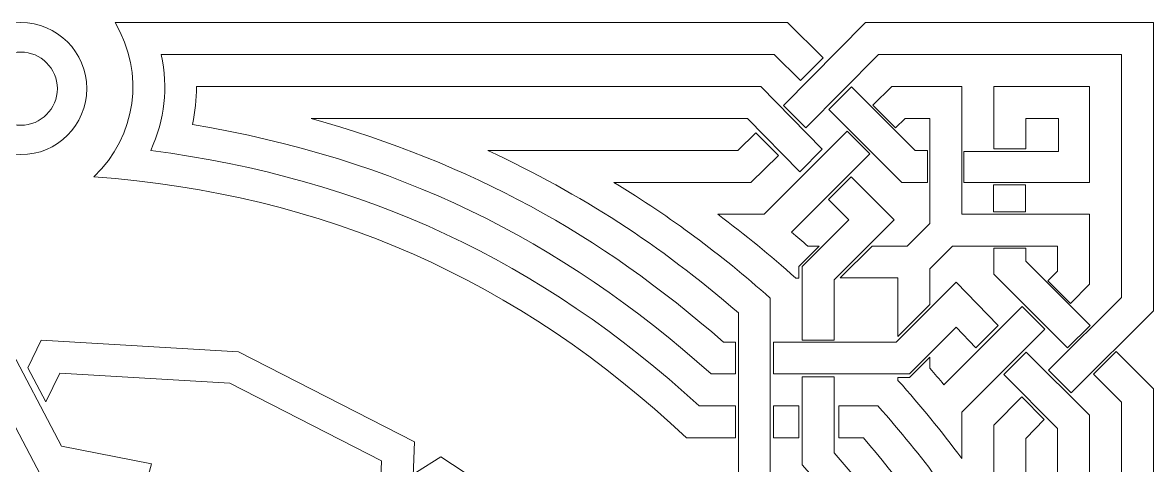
# Model space of a CAD drawing. Header units: millimetres. Extents: x 1081 to 4469, y -666 to 2723.
# Drawn here: x 2778 to 4469, y 2061 to 2723 of the extents above; entities that cross this region are included whole.
import ezdxf

# ---------------------------------------------------------------- set-up
doc = ezdxf.new("R2010")
doc.units = ezdxf.units.MM
doc.header["$MEASUREMENT"] = 0
doc.layers.add('Layer 1', color=7, linetype='Continuous')

msp = doc.modelspace()

# ---------------------------------------------------------------- linework, layer by layer
at = {"layer": 'Layer 1', "color": 250, "lineweight": 9}
for points, knots in [([(2775.0542, 2722.8158), (2775.0542, 2722.8158), (2775.0542, 2722.8158), (2775.0542, 2722.8158), (2775.0542, 2722.8158), (2720.5529, 2722.8158), (2676.3708, 2678.6337), (2676.3708, 2624.1323), (2676.3708, 2624.1323), (2676.3708, 2569.6309), (2720.5529, 2525.4488), (2775.0542, 2525.4488), (2775.0542, 2525.4488), (2829.5556, 2525.4488), (2873.7377, 2569.6309), (2873.7377, 2624.1323), (2873.7377, 2624.1323), (2873.7377, 2678.6337), (2829.5556, 2722.8158), (2775.0542, 2722.8158)], [0, 0, 0, 0, 0.2, 0.2, 0.2, 0.2, 0.4, 0.4, 0.4, 0.4, 0.6, 0.6, 0.6, 0.6, 0.8, 0.8, 0.8, 0.8, 1, 1, 1, 1]), ([(3921.6151, 2722.8158), (3921.6151, 2722.8158), (3921.6151, 2722.8158), (3921.6151, 2722.8158), (3921.6151, 2722.8158), (3921.6151, 2722.8158), (2916.0713, 2722.8158), (2916.0713, 2722.8158), (2916.0713, 2722.8158), (2961.129, 2646.9506), (2948.3121, 2553.4237), (2884.5057, 2492.4772), (2884.5057, 2492.4772), (3230.6266, 2466.114), (3517.7506, 2339.6256), (3770.8144, 2102.0263), (3770.8144, 2102.0263), (3770.8144, 2102.0263), (3844.2753, 2102.0263), (3844.2753, 2102.0263), (3844.2753, 2102.0263), (3844.2753, 2102.0263), (3844.2753, 2149.7793), (3844.2753, 2149.7793), (3844.2753, 2149.7793), (3844.2753, 2149.7793), (3789.6213, 2149.7793), (3789.6213, 2149.7793), (3789.6213, 2149.7793), (3551.3259, 2367.9228), (3289.8688, 2489.6909), (2969.5478, 2531.7112), (2969.5478, 2531.7112), (2990.5985, 2578.7483), (2995.58, 2624.6026), (2985.1214, 2675.0628), (2985.1214, 2675.0628), (2985.1214, 2675.0628), (3901.8351, 2675.0628), (3901.8351, 2675.0628), (3901.8351, 2675.0628), (3901.8351, 2675.0628), (3941.3451, 2636.3712), (3941.3451, 2636.3712), (3941.3451, 2636.3712), (3941.3451, 2636.3712), (3975.1116, 2670.1376), (3975.1116, 2670.1376), (3975.1116, 2670.1376), (3975.1116, 2670.1376), (3921.6151, 2722.8158), (3921.6151, 2722.8158)], [0, 0, 0, 0, 0.076923077, 0.076923077, 0.076923077, 0.076923077, 0.153846154, 0.153846154, 0.153846154, 0.153846154, 0.230769231, 0.230769231, 0.230769231, 0.230769231, 0.307692308, 0.307692308, 0.307692308, 0.307692308, 0.384615385, 0.384615385, 0.384615385, 0.384615385, 0.461538462, 0.461538462, 0.461538462, 0.461538462, 0.538461538, 0.538461538, 0.538461538, 0.538461538, 0.615384615, 0.615384615, 0.615384615, 0.615384615, 0.692307692, 0.692307692, 0.692307692, 0.692307692, 0.769230769, 0.769230769, 0.769230769, 0.769230769, 0.846153846, 0.846153846, 0.846153846, 0.846153846, 0.923076923, 0.923076923, 0.923076923, 0.923076923, 1, 1, 1, 1]), ([(4058.2074, 2675.0628), (4058.2074, 2675.0628), (4058.2074, 2675.0628), (4058.2074, 2675.0628), (4058.2074, 2675.0628), (4058.2074, 2675.0628), (4421.3705, 2675.0628), (4421.3705, 2675.0628), (4421.3705, 2675.0628), (4421.3705, 2675.0628), (4421.3705, 2311.8997), (4421.3705, 2311.8997), (4421.3705, 2311.8997), (4421.3705, 2311.8997), (4312.1945, 2203.0322), (4312.1945, 2203.0322), (4312.1945, 2203.0322), (4312.1945, 2203.0322), (4345.9609, 2169.2657), (4345.9609, 2169.2657), (4345.9609, 2169.2657), (4345.9609, 2169.2657), (4469.1235, 2292.1197), (4469.1235, 2292.1197), (4469.1235, 2292.1197), (4469.1235, 2292.1197), (4469.1235, 2722.8158), (4469.1235, 2722.8158), (4469.1235, 2722.8158), (4469.1235, 2722.8158), (4038.4274, 2722.8158), (4038.4274, 2722.8158), (4038.4274, 2722.8158), (4038.4274, 2722.8158), (3915.7542, 2599.0539), (3915.7542, 2599.0539), (3915.7542, 2599.0539), (3915.7542, 2599.0539), (3949.5207, 2565.2874), (3949.5207, 2565.2874), (3949.5207, 2565.2874), (3949.5207, 2565.2874), (4058.2074, 2675.0628), (4058.2074, 2675.0628)], [0, 0, 0, 0, 0.090909091, 0.090909091, 0.090909091, 0.090909091, 0.181818182, 0.181818182, 0.181818182, 0.181818182, 0.272727273, 0.272727273, 0.272727273, 0.272727273, 0.363636364, 0.363636364, 0.363636364, 0.363636364, 0.454545455, 0.454545455, 0.454545455, 0.454545455, 0.545454545, 0.545454545, 0.545454545, 0.545454545, 0.636363636, 0.636363636, 0.636363636, 0.636363636, 0.727272727, 0.727272727, 0.727272727, 0.727272727, 0.818181818, 0.818181818, 0.818181818, 0.818181818, 0.909090909, 0.909090909, 0.909090909, 0.909090909, 1, 1, 1, 1]), ([(2720.3742, 2624.1323), (2720.3742, 2624.1323), (2720.3742, 2624.1323), (2720.3742, 2624.1323), (2720.3742, 2624.1323), (2720.3742, 2593.9338), (2744.8557, 2569.4523), (2775.0542, 2569.4523), (2775.0542, 2569.4523), (2805.2528, 2569.4523), (2829.7343, 2593.9338), (2829.7343, 2624.1323), (2829.7343, 2624.1323), (2829.7343, 2654.3308), (2805.2528, 2678.8124), (2775.0542, 2678.8124), (2775.0542, 2678.8124), (2744.8557, 2678.8124), (2720.3742, 2654.3308), (2720.3742, 2624.1323)], [0, 0, 0, 0, 0.2, 0.2, 0.2, 0.2, 0.4, 0.4, 0.4, 0.4, 0.6, 0.6, 0.6, 0.6, 0.8, 0.8, 0.8, 0.8, 1, 1, 1, 1]), ([(3882.0552, 2627.3097), (3882.0552, 2627.3097), (3882.0552, 2627.3097), (3882.0552, 2627.3097), (3882.0552, 2627.3097), (3882.0552, 2627.3097), (3037.7535, 2627.3097), (3037.7535, 2627.3097), (3037.7535, 2627.3097), (3037.7414, 2607.2272), (3036.0072, 2590.2533), (3031.9581, 2570.5832), (3031.9581, 2570.5832), (3334.4258, 2519.5777), (3579.1954, 2401.9043), (3807.9319, 2197.5324), (3807.9319, 2197.5324), (3807.9319, 2197.5324), (3843.9946, 2197.5324), (3843.9946, 2197.5324), (3843.9946, 2197.5324), (3843.9946, 2197.5324), (3843.9946, 2245.2854), (3843.9946, 2245.2854), (3843.9946, 2245.2854), (3843.9946, 2245.2854), (3826.0756, 2245.2854), (3826.0756, 2245.2854), (3826.0756, 2245.2854), (3638.7939, 2408.8071), (3448.6855, 2511.8651), (3209.4542, 2579.5567), (3209.4542, 2579.5567), (3209.4542, 2579.5567), (3862.2752, 2579.5567), (3862.2752, 2579.5567), (3862.2752, 2579.5567), (3862.2752, 2579.5567), (3940.073, 2499.6983), (3940.073, 2499.6983), (3940.073, 2499.6983), (3940.073, 2499.6983), (3973.8395, 2533.4648), (3973.8395, 2533.4648), (3973.8395, 2533.4648), (3973.8395, 2533.4648), (3882.0552, 2627.3097), (3882.0552, 2627.3097)], [0, 0, 0, 0, 0.083333333, 0.083333333, 0.083333333, 0.083333333, 0.166666667, 0.166666667, 0.166666667, 0.166666667, 0.25, 0.25, 0.25, 0.25, 0.333333333, 0.333333333, 0.333333333, 0.333333333, 0.416666667, 0.416666667, 0.416666667, 0.416666667, 0.5, 0.5, 0.5, 0.5, 0.583333333, 0.583333333, 0.583333333, 0.583333333, 0.666666667, 0.666666667, 0.666666667, 0.666666667, 0.75, 0.75, 0.75, 0.75, 0.833333333, 0.833333333, 0.833333333, 0.833333333, 0.916666667, 0.916666667, 0.916666667, 0.916666667, 1, 1, 1, 1]), ([(4017.598, 2626.8329), (4017.598, 2626.8329), (4017.598, 2626.8329), (4017.598, 2626.8329), (4017.598, 2626.8329), (4017.598, 2626.8329), (3983.8315, 2593.0664), (3983.8315, 2593.0664), (3983.8315, 2593.0664), (3983.8315, 2593.0664), (4092.8473, 2484.0506), (4092.8473, 2484.0506), (4092.8473, 2484.0506), (4092.8473, 2484.0506), (4131.3429, 2484.0506), (4131.3429, 2484.0506), (4131.3429, 2484.0506), (4131.3429, 2484.0506), (4131.3429, 2531.8037), (4131.3429, 2531.8037), (4131.3429, 2531.8037), (4131.3429, 2531.8037), (4112.6273, 2531.8037), (4112.6273, 2531.8037), (4112.6273, 2531.8037), (4112.6273, 2531.8037), (4017.598, 2626.8329), (4017.598, 2626.8329)], [0, 0, 0, 0, 0.142857143, 0.142857143, 0.142857143, 0.142857143, 0.285714286, 0.285714286, 0.285714286, 0.285714286, 0.428571429, 0.428571429, 0.428571429, 0.428571429, 0.571428571, 0.571428571, 0.571428571, 0.571428571, 0.714285714, 0.714285714, 0.714285714, 0.714285714, 0.857142857, 0.857142857, 0.857142857, 0.857142857, 1, 1, 1, 1]), ([(4182.6053, 2627.3097), (4182.6053, 2627.3097), (4182.6053, 2627.3097), (4182.6053, 2627.3097), (4182.6053, 2627.3097), (4182.6053, 2627.3097), (4077.9873, 2627.3097), (4077.9873, 2627.3097), (4077.9873, 2627.3097), (4077.9873, 2627.3097), (4049.6104, 2599.344), (4049.6104, 2599.344), (4049.6104, 2599.344), (4049.6104, 2599.344), (4083.3769, 2565.5775), (4083.3769, 2565.5775), (4083.3769, 2565.5775), (4083.3769, 2565.5775), (4097.7673, 2579.5567), (4097.7673, 2579.5567), (4097.7673, 2579.5567), (4097.7673, 2579.5567), (4134.8522, 2579.5567), (4134.8522, 2579.5567), (4134.8522, 2579.5567), (4134.8522, 2579.5567), (4134.8522, 2422.311), (4134.8522, 2422.311), (4134.8522, 2422.311), (4134.8522, 2422.311), (4101.0858, 2388.8138), (4101.0858, 2388.8138), (4101.0858, 2388.8138), (4101.0858, 2388.8138), (4048.2835, 2388.8138), (4048.2835, 2388.8138), (4048.2835, 2388.8138), (4048.2835, 2388.8138), (4000.5305, 2341.0607), (4000.5305, 2341.0607), (4000.5305, 2341.0607), (4000.5305, 2341.0607), (4087.0992, 2341.0607), (4087.0992, 2341.0607), (4087.0992, 2341.0607), (4087.0992, 2341.0607), (4087.0992, 2253.8208), (4087.0992, 2253.8208), (4087.0992, 2253.8208), (4087.0992, 2253.8208), (4134.8522, 2301.5739), (4134.8522, 2301.5739), (4134.8522, 2301.5739), (4134.8522, 2301.5739), (4134.8522, 2354.778), (4134.8522, 2354.778), (4134.8522, 2354.778), (4134.8522, 2354.778), (4168.6187, 2388.5445), (4168.6187, 2388.5445), (4168.6187, 2388.5445), (4168.6187, 2388.5445), (4325.8644, 2388.5445), (4325.8644, 2388.5445), (4325.8644, 2388.5445), (4325.8644, 2388.5445), (4325.8644, 2351.4596), (4325.8644, 2351.4596), (4325.8644, 2351.4596), (4325.8644, 2351.4596), (4311.2697, 2336.6965), (4311.2697, 2336.6965), (4311.2697, 2336.6965), (4311.2697, 2336.6965), (4345.0362, 2302.93), (4345.0362, 2302.93), (4345.0362, 2302.93), (4345.0362, 2302.93), (4373.6175, 2331.6796), (4373.6175, 2331.6796), (4373.6175, 2331.6796), (4373.6175, 2331.6796), (4373.6175, 2436.2976), (4373.6175, 2436.2976), (4373.6175, 2436.2976), (4373.6175, 2436.2976), (4182.6053, 2436.2976), (4182.6053, 2436.2976), (4182.6053, 2436.2976), (4182.6053, 2436.2976), (4182.6053, 2627.3097), (4182.6053, 2627.3097)], [0, 0, 0, 0, 0.043478261, 0.043478261, 0.043478261, 0.043478261, 0.086956522, 0.086956522, 0.086956522, 0.086956522, 0.130434783, 0.130434783, 0.130434783, 0.130434783, 0.173913043, 0.173913043, 0.173913043, 0.173913043, 0.217391304, 0.217391304, 0.217391304, 0.217391304, 0.260869565, 0.260869565, 0.260869565, 0.260869565, 0.304347826, 0.304347826, 0.304347826, 0.304347826, 0.347826087, 0.347826087, 0.347826087, 0.347826087, 0.391304348, 0.391304348, 0.391304348, 0.391304348, 0.434782609, 0.434782609, 0.434782609, 0.434782609, 0.47826087, 0.47826087, 0.47826087, 0.47826087, 0.52173913, 0.52173913, 0.52173913, 0.52173913, 0.565217391, 0.565217391, 0.565217391, 0.565217391, 0.608695652, 0.608695652, 0.608695652, 0.608695652, 0.652173913, 0.652173913, 0.652173913, 0.652173913, 0.695652174, 0.695652174, 0.695652174, 0.695652174, 0.739130435, 0.739130435, 0.739130435, 0.739130435, 0.782608696, 0.782608696, 0.782608696, 0.782608696, 0.826086957, 0.826086957, 0.826086957, 0.826086957, 0.869565217, 0.869565217, 0.869565217, 0.869565217, 0.913043478, 0.913043478, 0.913043478, 0.913043478, 0.956521739, 0.956521739, 0.956521739, 0.956521739, 1, 1, 1, 1]), ([(4230.3583, 2534.1511), (4230.3583, 2534.1511), (4230.3583, 2534.1511), (4230.3583, 2534.1511), (4230.3583, 2534.1511), (4230.3583, 2534.1511), (4278.1114, 2534.1511), (4278.1114, 2534.1511), (4278.1114, 2534.1511), (4278.1114, 2534.1511), (4278.1114, 2579.5567), (4278.1114, 2579.5567), (4278.1114, 2579.5567), (4278.1114, 2579.5567), (4327.007, 2579.5567), (4327.007, 2579.5567), (4327.007, 2579.5567), (4327.007, 2579.5567), (4327.007, 2530.3835), (4327.007, 2530.3835), (4327.007, 2530.3835), (4327.007, 2530.3835), (4185.8487, 2530.3835), (4185.8487, 2530.3835), (4185.8487, 2530.3835), (4185.8487, 2530.3835), (4185.8487, 2483.8837), (4185.8487, 2483.8837), (4185.8487, 2483.8837), (4185.8487, 2483.8837), (4373.4513, 2483.8837), (4373.4513, 2483.8837), (4373.4513, 2483.8837), (4373.4513, 2483.8837), (4373.4513, 2627.3097), (4373.4513, 2627.3097), (4373.4513, 2627.3097), (4373.4513, 2627.3097), (4230.3583, 2627.3097), (4230.3583, 2627.3097), (4230.3583, 2627.3097), (4230.3583, 2627.3097), (4230.3583, 2534.1511), (4230.3583, 2534.1511)], [0, 0, 0, 0, 0.090909091, 0.090909091, 0.090909091, 0.090909091, 0.181818182, 0.181818182, 0.181818182, 0.181818182, 0.272727273, 0.272727273, 0.272727273, 0.272727273, 0.363636364, 0.363636364, 0.363636364, 0.363636364, 0.454545455, 0.454545455, 0.454545455, 0.454545455, 0.545454545, 0.545454545, 0.545454545, 0.545454545, 0.636363636, 0.636363636, 0.636363636, 0.636363636, 0.727272727, 0.727272727, 0.727272727, 0.727272727, 0.818181818, 0.818181818, 0.818181818, 0.818181818, 0.909090909, 0.909090909, 0.909090909, 0.909090909, 1, 1, 1, 1]), ([(3908.3671, 2524.1922), (3908.3671, 2524.1922), (3908.3671, 2524.1922), (3908.3671, 2524.1922), (3908.3671, 2524.1922), (3908.3671, 2524.1922), (3874.6006, 2557.9587), (3874.6006, 2557.9587), (3874.6006, 2557.9587), (3874.6006, 2557.9587), (3847.4153, 2531.8037), (3847.4153, 2531.8037), (3847.4153, 2531.8037), (3847.4153, 2531.8037), (3473.4305, 2531.8037), (3473.4305, 2531.8037), (3473.4305, 2531.8037), (3616.0303, 2464.9257), (3728.9354, 2391.8397), (3848.334, 2289.12), (3848.334, 2289.12), (3848.334, 2289.12), (3848.334, 2024.5067), (3848.334, 2024.5067), (3848.334, 2024.5067), (4085.9333, 1771.4428), (4212.4217, 1484.3189), (4238.7849, 1138.198), (4238.7849, 1138.198), (4299.7314, 1202.0044), (4393.2583, 1214.8213), (4469.1235, 1169.7636), (4469.1235, 1169.7636), (4469.1235, 1169.7636), (4469.1235, 2175.3074), (4469.1235, 2175.3074), (4469.1235, 2175.3074), (4469.1235, 2175.3074), (4413.3511, 2231.0799), (4413.3511, 2231.0799), (4413.3511, 2231.0799), (4413.3511, 2231.0799), (4379.5846, 2197.3134), (4379.5846, 2197.3134), (4379.5846, 2197.3134), (4379.5846, 2197.3134), (4421.3705, 2155.5274), (4421.3705, 2155.5274), (4421.3705, 2155.5274), (4421.3705, 2155.5274), (4421.3705, 1238.8137), (4421.3705, 1238.8137), (4421.3705, 1238.8137), (4370.9103, 1249.2723), (4325.056, 1244.2908), (4278.0189, 1223.2401), (4278.0189, 1223.2401), (4235.9986, 1543.5611), (4114.2305, 1805.0182), (3896.087, 2043.3136), (3896.087, 2043.3136), (3896.087, 2043.3136), (3896.087, 2149.7793), (3896.087, 2149.7793), (3896.087, 2149.7793), (3896.087, 2149.7793), (3896.087, 2310.9045), (3896.087, 2310.9045), (3896.087, 2310.9045), (3819.3304, 2378.6914), (3749.5407, 2430.3843), (3662.3251, 2484.0506), (3662.3251, 2484.0506), (3662.3251, 2484.0506), (3867.1952, 2484.0506), (3867.1952, 2484.0506), (3867.1952, 2484.0506), (3867.1952, 2484.0506), (3908.3671, 2524.1922), (3908.3671, 2524.1922)], [0, 0, 0, 0, 0.05, 0.05, 0.05, 0.05, 0.1, 0.1, 0.1, 0.1, 0.15, 0.15, 0.15, 0.15, 0.2, 0.2, 0.2, 0.2, 0.25, 0.25, 0.25, 0.25, 0.3, 0.3, 0.3, 0.3, 0.35, 0.35, 0.35, 0.35, 0.4, 0.4, 0.4, 0.4, 0.45, 0.45, 0.45, 0.45, 0.5, 0.5, 0.5, 0.5, 0.55, 0.55, 0.55, 0.55, 0.6, 0.6, 0.6, 0.6, 0.65, 0.65, 0.65, 0.65, 0.7, 0.7, 0.7, 0.7, 0.75, 0.75, 0.75, 0.75, 0.8, 0.8, 0.8, 0.8, 0.85, 0.85, 0.85, 0.85, 0.9, 0.9, 0.9, 0.9, 0.95, 0.95, 0.95, 0.95, 1, 1, 1, 1]), ([(4045.0869, 2526.8763), (4045.0869, 2526.8763), (4045.0869, 2526.8763), (4045.0869, 2526.8763), (4045.0869, 2526.8763), (4045.0869, 2526.8763), (4011.3204, 2560.6428), (4011.3204, 2560.6428), (4011.3204, 2560.6428), (4011.3204, 2560.6428), (3886.9752, 2436.2976), (3886.9752, 2436.2976), (3886.9752, 2436.2976), (3886.9752, 2436.2976), (3817.4999, 2436.2976), (3817.4999, 2436.2976), (3817.4999, 2436.2976), (3860.0119, 2404.5187), (3894.7469, 2376.1286), (3934.3506, 2340.7915), (3934.3506, 2340.7915), (3934.3506, 2340.7915), (3938.9933, 2340.7915), (3938.9933, 2340.7915), (3938.9933, 2340.7915), (3938.9933, 2340.7915), (3938.9933, 2358.0965), (3938.9933, 2358.0965), (3938.9933, 2358.0965), (3938.9933, 2358.0965), (3969.4414, 2388.5445), (3969.4414, 2388.5445), (3969.4414, 2388.5445), (3969.4414, 2388.5445), (3952.4172, 2388.5445), (3952.4172, 2388.5445), (3952.4172, 2388.5445), (3943.8449, 2396.0372), (3936.5508, 2402.2974), (3927.8445, 2409.6338), (3927.8445, 2409.6338), (3927.8445, 2409.6338), (4045.0869, 2526.8763), (4045.0869, 2526.8763)], [0, 0, 0, 0, 0.090909091, 0.090909091, 0.090909091, 0.090909091, 0.181818182, 0.181818182, 0.181818182, 0.181818182, 0.272727273, 0.272727273, 0.272727273, 0.272727273, 0.363636364, 0.363636364, 0.363636364, 0.363636364, 0.454545455, 0.454545455, 0.454545455, 0.454545455, 0.545454545, 0.545454545, 0.545454545, 0.545454545, 0.636363636, 0.636363636, 0.636363636, 0.636363636, 0.727272727, 0.727272727, 0.727272727, 0.727272727, 0.818181818, 0.818181818, 0.818181818, 0.818181818, 0.909090909, 0.909090909, 0.909090909, 0.909090909, 1, 1, 1, 1]), ([(4017.0189, 2492.346), (4017.0189, 2492.346), (4017.0189, 2492.346), (4017.0189, 2492.346), (4017.0189, 2492.346), (4017.0189, 2492.346), (3983.2525, 2458.5795), (3983.2525, 2458.5795), (3983.2525, 2458.5795), (3983.2525, 2458.5795), (4013.7878, 2428.0442), (4013.7878, 2428.0442), (4013.7878, 2428.0442), (4013.7878, 2428.0442), (3943.8401, 2358.0965), (3943.8401, 2358.0965), (3943.8401, 2358.0965), (3943.8401, 2358.0965), (3943.8401, 2248.2984), (3943.8401, 2248.2984), (3943.8401, 2248.2984), (3943.8401, 2248.2984), (3991.5931, 2248.2984), (3991.5931, 2248.2984), (3991.5931, 2248.2984), (3991.5931, 2248.2984), (3991.5931, 2338.3165), (3991.5931, 2338.3165), (3991.5931, 2338.3165), (3991.5931, 2338.3165), (4081.3208, 2428.0442), (4081.3208, 2428.0442), (4081.3208, 2428.0442), (4081.3208, 2428.0442), (4017.0189, 2492.346), (4017.0189, 2492.346)], [0, 0, 0, 0, 0.111111111, 0.111111111, 0.111111111, 0.111111111, 0.222222222, 0.222222222, 0.222222222, 0.222222222, 0.333333333, 0.333333333, 0.333333333, 0.333333333, 0.444444444, 0.444444444, 0.444444444, 0.444444444, 0.555555556, 0.555555556, 0.555555556, 0.555555556, 0.666666667, 0.666666667, 0.666666667, 0.666666667, 0.777777778, 0.777777778, 0.777777778, 0.777777778, 0.888888889, 0.888888889, 0.888888889, 0.888888889, 1, 1, 1, 1]), ([(4278.0775, 2480.1905), (4278.0775, 2480.1905), (4278.0775, 2480.1905), (4278.0775, 2480.1905), (4278.0775, 2480.1905), (4278.0775, 2480.1905), (4230.1211, 2480.1905), (4230.1211, 2480.1905), (4230.1211, 2480.1905), (4230.1211, 2480.1905), (4230.1211, 2439.9918), (4230.1211, 2439.9918), (4230.1211, 2439.9918), (4230.1211, 2439.9918), (4278.0775, 2439.9918), (4278.0775, 2439.9918), (4278.0775, 2439.9918), (4278.0775, 2439.9918), (4278.0775, 2480.1905), (4278.0775, 2480.1905)], [0, 0, 0, 0, 0.2, 0.2, 0.2, 0.2, 0.4, 0.4, 0.4, 0.4, 0.6, 0.6, 0.6, 0.6, 0.8, 0.8, 0.8, 0.8, 1, 1, 1, 1]), ([(4278.1114, 2366.3196), (4278.1114, 2366.3196), (4278.1114, 2366.3196), (4278.1114, 2366.3196), (4278.1114, 2366.3196), (4278.1114, 2366.3196), (4278.1114, 2385.454), (4278.1114, 2385.454), (4278.1114, 2385.454), (4278.1114, 2385.454), (4230.3583, 2385.454), (4230.3583, 2385.454), (4230.3583, 2385.454), (4230.3583, 2385.454), (4230.3583, 2346.5396), (4230.3583, 2346.5396), (4230.3583, 2346.5396), (4230.3583, 2346.5396), (4340.7163, 2236.4901), (4340.7163, 2236.4901), (4340.7163, 2236.4901), (4340.7163, 2236.4901), (4374.4828, 2270.2567), (4374.4828, 2270.2567), (4374.4828, 2270.2567), (4374.4828, 2270.2567), (4278.1114, 2366.3196), (4278.1114, 2366.3196)], [0, 0, 0, 0, 0.142857143, 0.142857143, 0.142857143, 0.142857143, 0.285714286, 0.285714286, 0.285714286, 0.285714286, 0.428571429, 0.428571429, 0.428571429, 0.428571429, 0.571428571, 0.571428571, 0.571428571, 0.571428571, 0.714285714, 0.714285714, 0.714285714, 0.714285714, 0.857142857, 0.857142857, 0.857142857, 0.857142857, 1, 1, 1, 1]), ([(4174.3519, 2267.48), (4174.3519, 2267.48), (4174.3519, 2267.48), (4174.3519, 2267.48), (4174.3519, 2267.48), (4174.3519, 2267.48), (4203.4047, 2236.4071), (4203.4047, 2236.4071), (4203.4047, 2236.4071), (4203.4047, 2236.4071), (4237.1712, 2270.1736), (4237.1712, 2270.1736), (4237.1712, 2270.1736), (4237.1712, 2270.1736), (4174.3519, 2335.0131), (4174.3519, 2335.0131), (4174.3519, 2335.0131), (4174.3519, 2335.0131), (4084.6242, 2245.2854), (4084.6242, 2245.2854), (4084.6242, 2245.2854), (4084.6242, 2245.2854), (3991.5931, 2245.2854), (3991.5931, 2245.2854), (3991.5931, 2245.2854), (3991.5931, 2245.2854), (3901.0711, 2245.2854), (3901.0711, 2245.2854), (3901.0711, 2245.2854), (3901.0711, 2245.2854), (3901.0711, 2197.5324), (3901.0711, 2197.5324), (3901.0711, 2197.5324), (3901.0711, 2197.5324), (4104.4042, 2197.5324), (4104.4042, 2197.5324), (4104.4042, 2197.5324), (4104.4042, 2197.5324), (4174.3519, 2267.48), (4174.3519, 2267.48)], [0, 0, 0, 0, 0.1, 0.1, 0.1, 0.1, 0.2, 0.2, 0.2, 0.2, 0.3, 0.3, 0.3, 0.3, 0.4, 0.4, 0.4, 0.4, 0.5, 0.5, 0.5, 0.5, 0.6, 0.6, 0.6, 0.6, 0.7, 0.7, 0.7, 0.7, 0.8, 0.8, 0.8, 0.8, 0.9, 0.9, 0.9, 0.9, 1, 1, 1, 1]), ([(4306.7243, 2264.7865), (4306.7243, 2264.7865), (4306.7243, 2264.7865), (4306.7243, 2264.7865), (4306.7243, 2264.7865), (4306.7243, 2264.7865), (4272.9578, 2298.553), (4272.9578, 2298.553), (4272.9578, 2298.553), (4272.9578, 2298.553), (4155.9415, 2181.5367), (4155.9415, 2181.5367), (4155.9415, 2181.5367), (4148.6051, 2190.2431), (4142.3449, 2197.5372), (4134.8522, 2206.1094), (4134.8522, 2206.1094), (4134.8522, 2206.1094), (4134.8522, 2222.5933), (4134.8522, 2222.5933), (4134.8522, 2222.5933), (4134.8522, 2222.5933), (4104.4042, 2192.1453), (4104.4042, 2192.1453), (4104.4042, 2192.1453), (4104.4042, 2192.1453), (4087.0992, 2192.1453), (4087.0992, 2192.1453), (4087.0992, 2192.1453), (4087.0992, 2192.1453), (4087.0992, 2188.0429), (4087.0992, 2188.0429), (4087.0992, 2188.0429), (4122.4363, 2148.4392), (4150.8264, 2113.7042), (4182.6053, 2071.1922), (4182.6053, 2071.1922), (4182.6053, 2071.1922), (4182.6053, 2140.6675), (4182.6053, 2140.6675), (4182.6053, 2140.6675), (4182.6053, 2140.6675), (4306.7243, 2264.7865), (4306.7243, 2264.7865)], [0, 0, 0, 0, 0.090909091, 0.090909091, 0.090909091, 0.090909091, 0.181818182, 0.181818182, 0.181818182, 0.181818182, 0.272727273, 0.272727273, 0.272727273, 0.272727273, 0.363636364, 0.363636364, 0.363636364, 0.363636364, 0.454545455, 0.454545455, 0.454545455, 0.454545455, 0.545454545, 0.545454545, 0.545454545, 0.545454545, 0.636363636, 0.636363636, 0.636363636, 0.636363636, 0.727272727, 0.727272727, 0.727272727, 0.727272727, 0.818181818, 0.818181818, 0.818181818, 0.818181818, 0.909090909, 0.909090909, 0.909090909, 0.909090909, 1, 1, 1, 1]), ([(2752.5041, 2248.1328), (2752.5041, 2248.1328), (2752.5041, 2248.1328), (2752.5041, 2248.1328), (2752.5041, 2248.1328), (2752.5041, 2248.1328), (2457.4879, 2232.9603), (2457.4879, 2232.9603), (2457.4879, 2232.9603), (2457.4879, 2232.9603), (2179.3231, 2093.3604), (2179.3231, 2093.3604), (2179.3231, 2093.3604), (2179.3231, 2093.3604), (2181.7274, 2050.3646), (2181.7274, 2050.3646), (2181.7274, 2050.3646), (2181.7274, 2050.3646), (2230.6875, 2020.0033), (2230.6875, 2020.0033), (2230.6875, 2020.0033), (2230.6875, 2020.0033), (2228.2224, 2064.5748), (2228.2224, 2064.5748), (2228.2224, 2064.5748), (2228.2224, 2064.5748), (2469.9256, 2185.8761), (2469.9256, 2185.8761), (2469.9256, 2185.8761), (2469.9256, 2185.8761), (2724.4375, 2198.9655), (2724.4375, 2198.9655), (2724.4375, 2198.9655), (2724.4375, 2198.9655), (2804.5515, 2046.9537), (2804.5515, 2046.9537), (2804.5515, 2046.9537), (2804.5515, 2046.9537), (2911.1761, 2026.2931), (2911.1761, 2026.2931), (2911.1761, 2026.2931), (2911.1761, 2026.2931), (2889.3572, 1947.2779), (2889.3572, 1947.2779), (2889.3572, 1947.2779), (2889.3572, 1947.2779), (2950.4314, 1990.1112), (2950.4314, 1990.1112), (2950.4314, 1990.1112), (2950.4314, 1990.1112), (2970.7932, 2063.3825), (2970.7932, 2063.3825), (2970.7932, 2063.3825), (2970.7932, 2063.3825), (2836.1191, 2089.4781), (2836.1191, 2089.4781), (2836.1191, 2089.4781), (2836.1191, 2089.4781), (2752.5041, 2248.1328), (2752.5041, 2248.1328)], [0, 0, 0, 0, 0.066666667, 0.066666667, 0.066666667, 0.066666667, 0.133333333, 0.133333333, 0.133333333, 0.133333333, 0.2, 0.2, 0.2, 0.2, 0.266666667, 0.266666667, 0.266666667, 0.266666667, 0.333333333, 0.333333333, 0.333333333, 0.333333333, 0.4, 0.4, 0.4, 0.4, 0.466666667, 0.466666667, 0.466666667, 0.466666667, 0.533333333, 0.533333333, 0.533333333, 0.533333333, 0.6, 0.6, 0.6, 0.6, 0.666666667, 0.666666667, 0.666666667, 0.666666667, 0.733333333, 0.733333333, 0.733333333, 0.733333333, 0.8, 0.8, 0.8, 0.8, 0.866666667, 0.866666667, 0.866666667, 0.866666667, 0.933333333, 0.933333333, 0.933333333, 0.933333333, 1, 1, 1, 1]), ([(3100.6355, 2230.6837), (3100.6355, 2230.6837), (3100.6355, 2230.6837), (3100.6355, 2230.6837), (3100.6355, 2230.6837), (3100.6355, 2230.6837), (2805.734, 2247.9444), (2805.734, 2247.9444), (2805.734, 2247.9444), (2805.734, 2247.9444), (2785.4736, 2206.6777), (2785.4736, 2206.6777), (2785.4736, 2206.6777), (2785.4736, 2206.6777), (2812.3335, 2155.7125), (2812.3335, 2155.7125), (2812.3335, 2155.7125), (2812.3335, 2155.7125), (2833.4519, 2198.5796), (2833.4519, 2198.5796), (2833.4519, 2198.5796), (2833.4519, 2198.5796), (3087.8648, 2183.6887), (3087.8648, 2183.6887), (3087.8648, 2183.6887), (3087.8648, 2183.6887), (3314.8233, 2067.7685), (3314.8233, 2067.7685), (3314.8233, 2067.7685), (3314.8233, 2067.7685), (3308.1981, 1896.0654), (3308.1981, 1896.0654), (3308.1981, 1896.0654), (3308.1981, 1896.0654), (3391.5755, 1823.6728), (3391.5755, 1823.6728), (3391.5755, 1823.6728), (3391.5755, 1823.6728), (3250.0808, 1682.9379), (3250.0808, 1682.9379), (3250.0808, 1682.9379), (3250.0808, 1682.9379), (3300.3729, 1627.3225), (3300.3729, 1627.3225), (3300.3729, 1627.3225), (3300.3729, 1627.3225), (3284.1164, 1581.7499), (3284.1164, 1581.7499), (3284.1164, 1581.7499), (3284.1164, 1581.7499), (3339.3862, 1598.5655), (3339.3862, 1598.5655), (3339.3862, 1598.5655), (3339.3862, 1598.5655), (3354.0795, 1639.128), (3354.0795, 1639.128), (3354.0795, 1639.128), (3354.0795, 1639.128), (3316.0414, 1681.1924), (3316.0414, 1681.1924), (3316.0414, 1681.1924), (3316.0414, 1681.1924), (3461.6781, 1826.047), (3461.6781, 1826.047), (3461.6781, 1826.047), (3461.6781, 1826.047), (3356.7987, 1917.1089), (3356.7987, 1917.1089), (3356.7987, 1917.1089), (3356.7987, 1917.1089), (3363.7133, 2096.3153), (3363.7133, 2096.3153), (3363.7133, 2096.3153), (3363.7133, 2096.3153), (3100.6355, 2230.6837), (3100.6355, 2230.6837)], [0, 0, 0, 0, 0.052631579, 0.052631579, 0.052631579, 0.052631579, 0.105263158, 0.105263158, 0.105263158, 0.105263158, 0.157894737, 0.157894737, 0.157894737, 0.157894737, 0.210526316, 0.210526316, 0.210526316, 0.210526316, 0.263157895, 0.263157895, 0.263157895, 0.263157895, 0.315789474, 0.315789474, 0.315789474, 0.315789474, 0.368421053, 0.368421053, 0.368421053, 0.368421053, 0.421052632, 0.421052632, 0.421052632, 0.421052632, 0.473684211, 0.473684211, 0.473684211, 0.473684211, 0.526315789, 0.526315789, 0.526315789, 0.526315789, 0.578947368, 0.578947368, 0.578947368, 0.578947368, 0.631578947, 0.631578947, 0.631578947, 0.631578947, 0.684210526, 0.684210526, 0.684210526, 0.684210526, 0.736842105, 0.736842105, 0.736842105, 0.736842105, 0.789473684, 0.789473684, 0.789473684, 0.789473684, 0.842105263, 0.842105263, 0.842105263, 0.842105263, 0.894736842, 0.894736842, 0.894736842, 0.894736842, 0.947368421, 0.947368421, 0.947368421, 0.947368421, 1, 1, 1, 1]), ([(3991.5931, 2079.7678), (3991.5931, 2079.7678), (3991.5931, 2079.7678), (3991.5931, 2079.7678), (3991.5931, 2079.7678), (3991.5931, 2079.7678), (3991.5931, 2193.5151), (3991.5931, 2193.5151), (3991.5931, 2193.5151), (3991.5931, 2193.5151), (3943.8401, 2193.5151), (3943.8401, 2193.5151), (3943.8401, 2193.5151), (3943.8401, 2193.5151), (3943.8401, 2061.6242), (3943.8401, 2061.6242), (3943.8401, 2061.6242), (4148.212, 1832.8877), (4265.8854, 1588.1181), (4316.8909, 1285.6504), (4316.8909, 1285.6504), (4336.561, 1289.6995), (4353.5349, 1291.4336), (4373.6175, 1291.4458), (4373.6175, 1291.4458), (4373.6175, 1291.4458), (4373.6175, 2135.7475), (4373.6175, 2135.7475), (4373.6175, 2135.7475), (4373.6175, 2135.7475), (4279.0183, 2230.3466), (4279.0183, 2230.3466), (4279.0183, 2230.3466), (4279.0183, 2230.3466), (4245.2518, 2196.5801), (4245.2518, 2196.5801), (4245.2518, 2196.5801), (4245.2518, 2196.5801), (4325.8644, 2115.9675), (4325.8644, 2115.9675), (4325.8644, 2115.9675), (4325.8644, 2115.9675), (4325.8644, 1463.1465), (4325.8644, 1463.1465), (4325.8644, 1463.1465), (4258.1728, 1702.3778), (4155.1148, 1892.4862), (3991.5931, 2079.7678)], [0, 0, 0, 0, 0.083333333, 0.083333333, 0.083333333, 0.083333333, 0.166666667, 0.166666667, 0.166666667, 0.166666667, 0.25, 0.25, 0.25, 0.25, 0.333333333, 0.333333333, 0.333333333, 0.333333333, 0.416666667, 0.416666667, 0.416666667, 0.416666667, 0.5, 0.5, 0.5, 0.5, 0.583333333, 0.583333333, 0.583333333, 0.583333333, 0.666666667, 0.666666667, 0.666666667, 0.666666667, 0.75, 0.75, 0.75, 0.75, 0.833333333, 0.833333333, 0.833333333, 0.833333333, 0.916666667, 0.916666667, 0.916666667, 0.916666667, 1, 1, 1, 1]), ([(3938.8185, 2149.7793), (3938.8185, 2149.7793), (3938.8185, 2149.7793), (3938.8185, 2149.7793), (3938.8185, 2149.7793), (3938.8185, 2149.7793), (3901.1086, 2149.7793), (3901.1086, 2149.7793), (3901.1086, 2149.7793), (3901.1086, 2149.7793), (3901.1086, 2102.0263), (3901.1086, 2102.0263), (3901.1086, 2102.0263), (3901.1086, 2102.0263), (3938.8185, 2102.0263), (3938.8185, 2102.0263), (3938.8185, 2102.0263), (3938.8185, 2102.0263), (3938.8185, 2149.7793), (3938.8185, 2149.7793)], [0, 0, 0, 0, 0.2, 0.2, 0.2, 0.2, 0.4, 0.4, 0.4, 0.4, 0.6, 0.6, 0.6, 0.6, 0.8, 0.8, 0.8, 0.8, 1, 1, 1, 1]), ([(4278.1114, 2101.1076), (4278.1114, 2101.1076), (4278.1114, 2101.1076), (4278.1114, 2101.1076), (4278.1114, 2101.1076), (4278.1114, 2101.1076), (4305.998, 2129.6046), (4305.998, 2129.6046), (4305.998, 2129.6046), (4305.998, 2129.6046), (4272.2315, 2163.3711), (4272.2315, 2163.3711), (4272.2315, 2163.3711), (4272.2315, 2163.3711), (4230.3583, 2120.8875), (4230.3583, 2120.8875), (4230.3583, 2120.8875), (4230.3583, 2120.8875), (4230.3583, 1916.0174), (4230.3583, 1916.0174), (4230.3583, 1916.0174), (4176.692, 2003.2329), (4124.9991, 2073.0227), (4057.2122, 2149.7793), (4057.2122, 2149.7793), (4057.2122, 2149.7793), (3998.6233, 2149.7793), (3998.6233, 2149.7793), (3998.6233, 2149.7793), (3998.6233, 2149.7793), (3998.6233, 2102.0263), (3998.6233, 2102.0263), (3998.6233, 2102.0263), (3998.6233, 2102.0263), (4035.4277, 2102.0263), (4035.4277, 2102.0263), (4035.4277, 2102.0263), (4138.1474, 1982.6277), (4211.2335, 1869.7226), (4278.1114, 1727.1228), (4278.1114, 1727.1228), (4278.1114, 1727.1228), (4278.1114, 2101.1076), (4278.1114, 2101.1076)], [0, 0, 0, 0, 0.090909091, 0.090909091, 0.090909091, 0.090909091, 0.181818182, 0.181818182, 0.181818182, 0.181818182, 0.272727273, 0.272727273, 0.272727273, 0.272727273, 0.363636364, 0.363636364, 0.363636364, 0.363636364, 0.454545455, 0.454545455, 0.454545455, 0.454545455, 0.545454545, 0.545454545, 0.545454545, 0.545454545, 0.636363636, 0.636363636, 0.636363636, 0.636363636, 0.727272727, 0.727272727, 0.727272727, 0.727272727, 0.818181818, 0.818181818, 0.818181818, 0.818181818, 0.909090909, 0.909090909, 0.909090909, 0.909090909, 1, 1, 1, 1]), ([(3403.5505, 2073.5959), (3403.5505, 2073.5959), (3403.5505, 2073.5959), (3403.5505, 2073.5959), (3403.5505, 2073.5959), (3403.5505, 2073.5959), (3366.7925, 2050.7017), (3366.7925, 2050.7017), (3366.7925, 2050.7017), (3366.7925, 2050.7017), (3364.5713, 1993.1346), (3364.5713, 1993.1346), (3364.5713, 1993.1346), (3364.5713, 1993.1346), (3402.8725, 2016.9858), (3402.8725, 2016.9858), (3402.8725, 2016.9858), (3402.8725, 2016.9858), (3621.9221, 1872.8248), (3621.9221, 1872.8248), (3621.9221, 1872.8248), (3621.9221, 1872.8248), (3760.5138, 1658.9556), (3760.5138, 1658.9556), (3760.5138, 1658.9556), (3760.5138, 1658.9556), (3668.9247, 1513.569), (3668.9247, 1513.569), (3668.9247, 1513.569), (3668.9247, 1513.569), (3704.3445, 1410.8991), (3704.3445, 1410.8991), (3704.3445, 1410.8991), (3704.3445, 1410.8991), (3618.7434, 1386.96), (3618.7434, 1386.96), (3618.7434, 1386.96), (3618.7434, 1386.96), (3686.3752, 1355.4848), (3686.3752, 1355.4848), (3686.3752, 1355.4848), (3686.3752, 1355.4848), (3766.2734, 1377.8139), (3766.2734, 1377.8139), (3766.2734, 1377.8139), (3766.2734, 1377.8139), (3721.5358, 1507.4929), (3721.5358, 1507.4929), (3721.5358, 1507.4929), (3721.5358, 1507.4929), (3817.1273, 1659.2329), (3817.1273, 1659.2329), (3817.1273, 1659.2329), (3817.1273, 1659.2329), (3656.4794, 1907.1382), (3656.4794, 1907.1382), (3656.4794, 1907.1382), (3656.4794, 1907.1382), (3403.5505, 2073.5959), (3403.5505, 2073.5959)], [0, 0, 0, 0, 0.066666667, 0.066666667, 0.066666667, 0.066666667, 0.133333333, 0.133333333, 0.133333333, 0.133333333, 0.2, 0.2, 0.2, 0.2, 0.266666667, 0.266666667, 0.266666667, 0.266666667, 0.333333333, 0.333333333, 0.333333333, 0.333333333, 0.4, 0.4, 0.4, 0.4, 0.466666667, 0.466666667, 0.466666667, 0.466666667, 0.533333333, 0.533333333, 0.533333333, 0.533333333, 0.6, 0.6, 0.6, 0.6, 0.666666667, 0.666666667, 0.666666667, 0.666666667, 0.733333333, 0.733333333, 0.733333333, 0.733333333, 0.8, 0.8, 0.8, 0.8, 0.866666667, 0.866666667, 0.866666667, 0.866666667, 0.933333333, 0.933333333, 0.933333333, 0.933333333, 1, 1, 1, 1])]:
    msp.add_open_spline(points, degree=3, knots=knots, dxfattribs=at)

doc.saveas('drawing.dxf')
